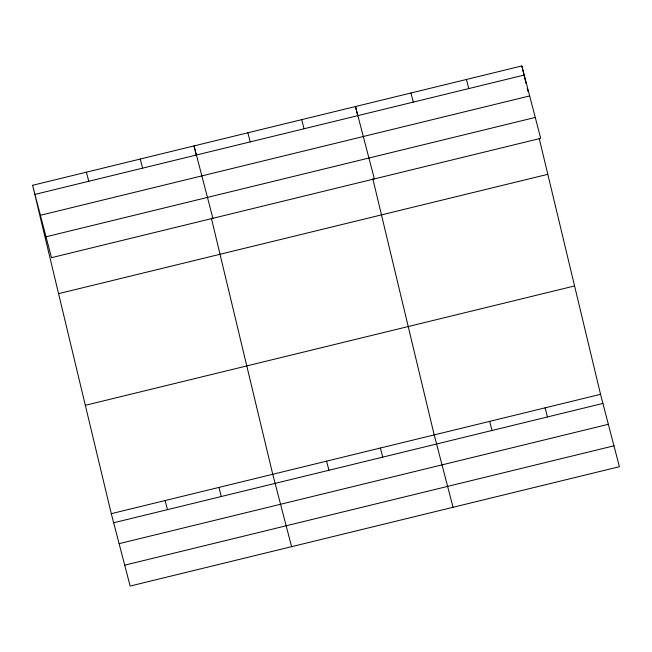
<?xml version="1.0" encoding="UTF-8"?>
<svg xmlns="http://www.w3.org/2000/svg" width="652" height="652" viewBox="0 0 652 652"><rect width="100%" height="100%" fill="white"/><g stroke="black" fill="none" stroke-linecap="round" stroke-linejoin="round"><path stroke-width="0.98" d="M32.6 185.298L521.844 65.95L540.704 138.33L51.451 257.679L32.6 185.298L111.296 513.67L130.155 586.05L619.4 466.702L600.549 394.321L539.155 138.191M34.972 194.402L524.216 75.053M40.408 215.282L529.652 95.934M46.015 236.798L535.259 117.45M58.574 293.661L547.819 174.312M85.331 405.308L574.575 285.959M111.296 513.67L600.549 394.321M113.668 522.774L602.921 403.425M119.112 543.654L608.357 424.305M124.719 565.17L613.964 445.821M466.4 79.471L468.772 88.582M545.096 407.85L547.468 416.954M410.947 93L413.319 102.103M489.652 421.371L492.024 430.475M374.354 178.909L355.503 106.529L357.606 115.314M453.058 507.28L434.199 434.9L372.814 178.77M301.689 119.65L304.06 128.762M380.385 448.03L382.757 457.133M247.866 132.78L250.238 141.883M326.57 461.151L328.942 470.263M212.902 218.298L194.051 145.909L196.391 155.673M291.607 546.669L272.748 474.281L211.362 218.151M140.237 159.039L142.609 168.143M218.933 487.411L221.305 496.514M86.414 172.169L88.786 181.272M165.119 500.54L167.491 509.644M521.844 65.95L526.058 83.521M527.223 88.403L527.924 91.329"/></g></svg>
